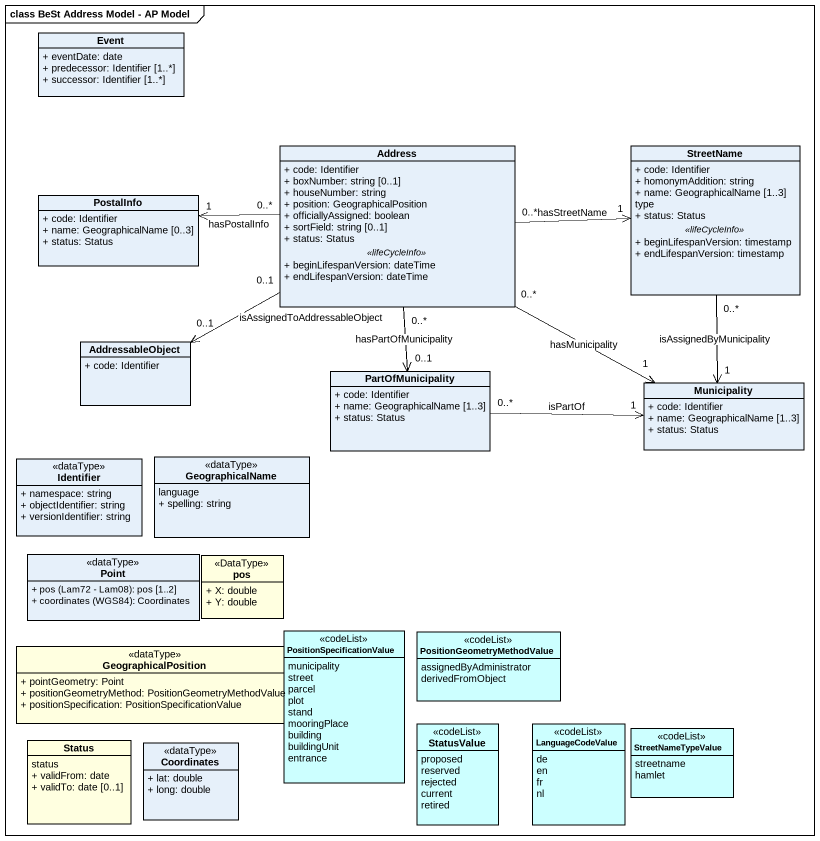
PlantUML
@startuml
mainframe class BeSt Address Model - AP Model
hide circle
hide empty members
skinparam classAttributeIconSize 0
class Event {
  + eventDate: date
  + predecessor: Identifier [1..*]
  + successor: Identifier [1..*]
}
class Address {
  + code: Identifier
  + boxNumber: string [0..1]
  + houseNumber: string
  + position: GeographicalPosition
  + officiallyAssigned: boolean
  + sortField: string [0..1]
  + status: Status
  .. <<lifeCycleInfo>> ..
  + beginLifespanVersion: dateTime
  + endLifespanVersion: dateTime
}
class StreetName {
  + code: Identifier
  + homonymAddition: string
  + name: GeographicalName [1..3]
  type
  + status: Status
  .. <<lifeCycleInfo>> ..
  + beginLifespanVersion: timestamp
  + endLifespanVersion: timestamp
}
class PostalInfo {
  + code: Identifier
  + name: GeographicalName [0..3]
  + status: Status
}
class AddressableObject {
  + code: Identifier
}
class PartOfMunicipality {
  + code: Identifier
  + name: GeographicalName [1..3]
  + status: Status
}
class Municipality {
  + code: Identifier
  + name: GeographicalName [1..3]
  + status: Status
}
class Identifier <<dataType>> {
  + namespace: string
  + objectIdentifier: string
  + versionIdentifier: string
}
class GeographicalName <<dataType>> {
  language
  + spelling: string
}
class Point <<dataType>> {
  {field} + pos (Lam72 - Lam08): pos [1..2]
  {field} + coordinates (WGS84): Coordinates
}
class pos <<DataType>> #FFFFE0 {
  + X: double
  + Y: double
}
enum PositionSpecificationValue <<codeList>> #CCFFFF {
  municipality
  street
  parcel
  plot
  stand
  mooringPlace
  building
  buildingUnit
  entrance
}
enum PositionGeometryMethodValue <<codeList>> #CCFFFF {
  assignedByAdministrator
  derivedFromObject
}
class GeographicalPosition <<dataType>> #FFFFE0 {
  + pointGeometry: Point
  + positionGeometryMethod: PositionGeometryMethodValue
  + positionSpecification: PositionSpecificationValue
}
enum StatusValue <<codeList>> #CCFFFF {
  proposed
  reserved
  rejected
  current
  retired
}
enum LanguageCodeValue <<codeList>> #CCFFFF {
  de
  en
  fr
  nl
}
class Status #FFFFE0 {
  status
  + validFrom: date
  + validTo: date [0..1]
}
class Coordinates <<dataType>> {
  + lat: double
  + long: double
}
enum StreetNameTypeValue <<codeList>> #CCFFFF {
  streetname
  hamlet
}
Address "0..*" -right-> "1" StreetName : hasStreetName
Address "0..*" -left-> "1" PostalInfo : hasPostalInfo
Address "0..1" -left-> "0..1" AddressableObject : isAssignedToAddressableObject
Address "0..*" --> "0..1" PartOfMunicipality : hasPartOfMunicipality
Address "0..*" -right-> "1" Municipality : hasMunicipality
StreetName "0..*" --> "1" Municipality : isAssignedByMunicipality
PartOfMunicipality "0..*" -right-> "1" Municipality : isPartOf
@enduml
